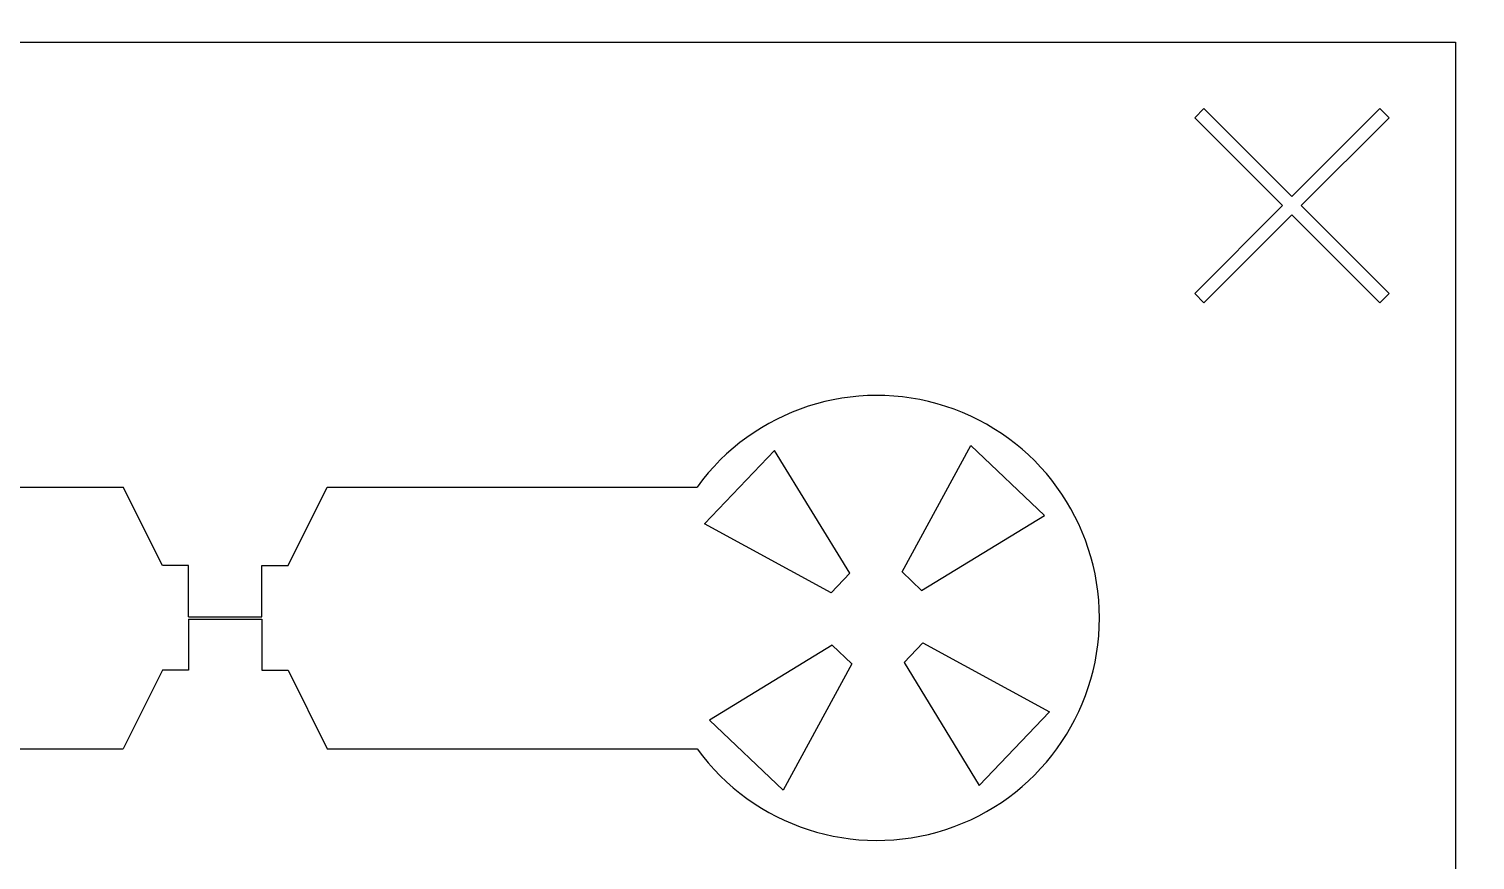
# Model space of a CAD drawing. Header units: inches. Extents: x -271009 to 5700, y -37000 to 38138.
# Drawn here: x -125000 to -119392, y -3223 to 0 of the extents above; entities that cross this region are included whole.
import ezdxf

# ---------------------------------------------------------------- set-up
doc = ezdxf.new("R2010")
doc.units = ezdxf.units.IN
doc.header["$MEASUREMENT"] = 0

msp = doc.modelspace()

# ---------------------------------------------------------------- linework, layer by layer
for p, q in [((-120443.5, -308.3), (-120479.4, -344.2)), ((-120102.6, -649.2), (-120443.5, -308.3)), ((-119761.7, -308.3), (-120102.6, -649.2)), ((-119725.8, -344.2), (-119761.7, -308.3)), ((-120479.4, -344.2), (-120138.5, -685.1)), ((-120066.7, -685.1), (-119725.8, -344.2)), ((-120138.5, -685.1), (-120479.4, -1026)), ((-120443.5, -1061.9), (-120102.6, -721)), ((-120102.6, -721), (-119761.7, -1061.9)), ((-119725.8, -1026), (-120066.7, -685.1)), ((-120443.5, -1061.9), (-120479.4, -1026)), ((-119761.7, -1061.9), (-119725.8, -1026)), ((-121614.3, -2105.5), (-121347.2, -1615.3)), ((-121061.8, -1886.9), (-121347.2, -1615.3)), ((-122379.9, -1919.5), (-122108.2, -1634.1)), ((-121817.2, -2110.5), (-122108.2, -1634.1)), ((-127590.9, -1776.3), (-124634.6, -1776.3)), ((-124482.3, -2080.7), (-124634.6, -1776.3)), ((-123995.1, -2080.7), (-123842.9, -1776.3)), ((-123842.9, -1776.3), (-122409.1, -1776.3)), ((-121538.2, -2177.9), (-121061.8, -1886.9)), ((-121889.7, -2186.6), (-122379.9, -1919.5)), ((-124380.8, -2080.7), (-124482.3, -2080.7)), ((-124380.8, -2279.1), (-124380.8, -2080.7)), ((-124096.6, -2279.1), (-124096.6, -2080.7)), ((-124096.6, -2080.7), (-123995.1, -2080.7)), ((-121889.7, -2186.6), (-121817.2, -2110.5)), ((-121538.2, -2177.9), (-121614.3, -2105.5)), ((-124380.8, -2279.1), (-124096.6, -2279.1)), ((-124380.8, -2288.4), (-124096.6, -2288.4)), ((-124380.8, -2288.4), (-124380.8, -2486.7)), ((-124096.6, -2288.4), (-124096.6, -2486.7)), ((-121884.6, -2389.6), (-122361, -2680.6)), ((-121884.6, -2389.6), (-121808.5, -2462)), ((-121533.1, -2380.9), (-121605.6, -2457)), ((-121533.1, -2380.9), (-121042.9, -2648)), ((-121808.5, -2462), (-122075.6, -2952.2)), ((-121605.6, -2457), (-121314.6, -2933.4)), ((-124482.3, -2486.7), (-124634.6, -2791.3)), ((-124380.8, -2486.7), (-124482.3, -2486.7)), ((-124096.6, -2486.7), (-123995.1, -2486.7)), ((-123995.1, -2486.7), (-123842.9, -2791.3)), ((-122361, -2680.6), (-122075.6, -2952.2)), ((-121042.9, -2648), (-121314.6, -2933.4)), ((-127590.9, -2791.3), (-124634.6, -2791.3)), ((-123842.9, -2791.3), (-122409.1, -2791.3))]:
    msp.add_line(p, q)
msp.add_lwpolyline([(-137000, 35000, 6), (-113000, 35000)], format="xyb", close=True)
msp.add_lwpolyline([(-119468.2, -8576.7), (-130531.8, -8576.7), (-130531.8, -50.7), (-119468.2, -50.7)], close=True)
msp.add_arc((-121711.4, -2283.8), 862.7, 216.0319, 143.9681)

doc.saveas('drawing.dxf')
